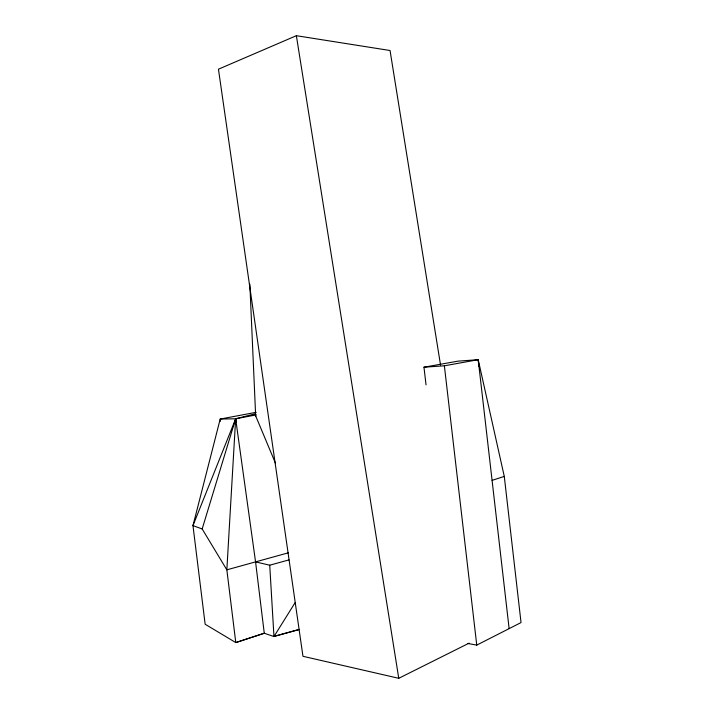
<?xml version="1.0" encoding="UTF-8"?>
<svg xmlns="http://www.w3.org/2000/svg" width="714" height="714" viewBox="0 0 714 714"><rect width="100%" height="100%" fill="white"/><g stroke="black" fill="none" stroke-linecap="round" stroke-linejoin="round"><path stroke-width="1.07" d="M299.55 629.436L273.962 636.531L264.269 633.247L235.781 642.573L226.847 569.834L202.169 528.958L235.656 418.788L254.836 413.897L275.354 462.931M295.123 602.634L273.962 636.531L269.722 565.202L255.567 561.891L235.656 418.788L220.207 419.056L192.967 525.629L205.15 624.241L235.781 642.573M467.982 643.51L476.756 645.108L521.033 622.572L504.28 476.408L478.201 359.695L457.951 361.15L423.973 367.201L426.035 384.882M440.547 365.113L390.049 50.507L296.364 35.7L218.448 69.196L302.959 656.3L398.76 678.3L469.125 643.135M236.12 642.484L264.269 633.247L255.567 561.891M492.08 480.37L504.28 476.408M288.269 552.841L226.847 569.834L235.656 418.788L256.237 414.879M269.722 565.202L289 559.892M273.641 636.424L299.362 629.373M256.174 412.308L220.207 419.056L220.483 421.269M423.973 367.201L444.376 365.8L478.201 359.695L509.127 628.632M202.169 528.958L192.967 525.629L235.656 418.788L236.057 422.099M296.364 35.7L398.76 678.3M444.376 365.8L476.756 645.108M478.201 359.695L478.799 366.309M249.838 284.181L255.692 416.503"/></g></svg>
